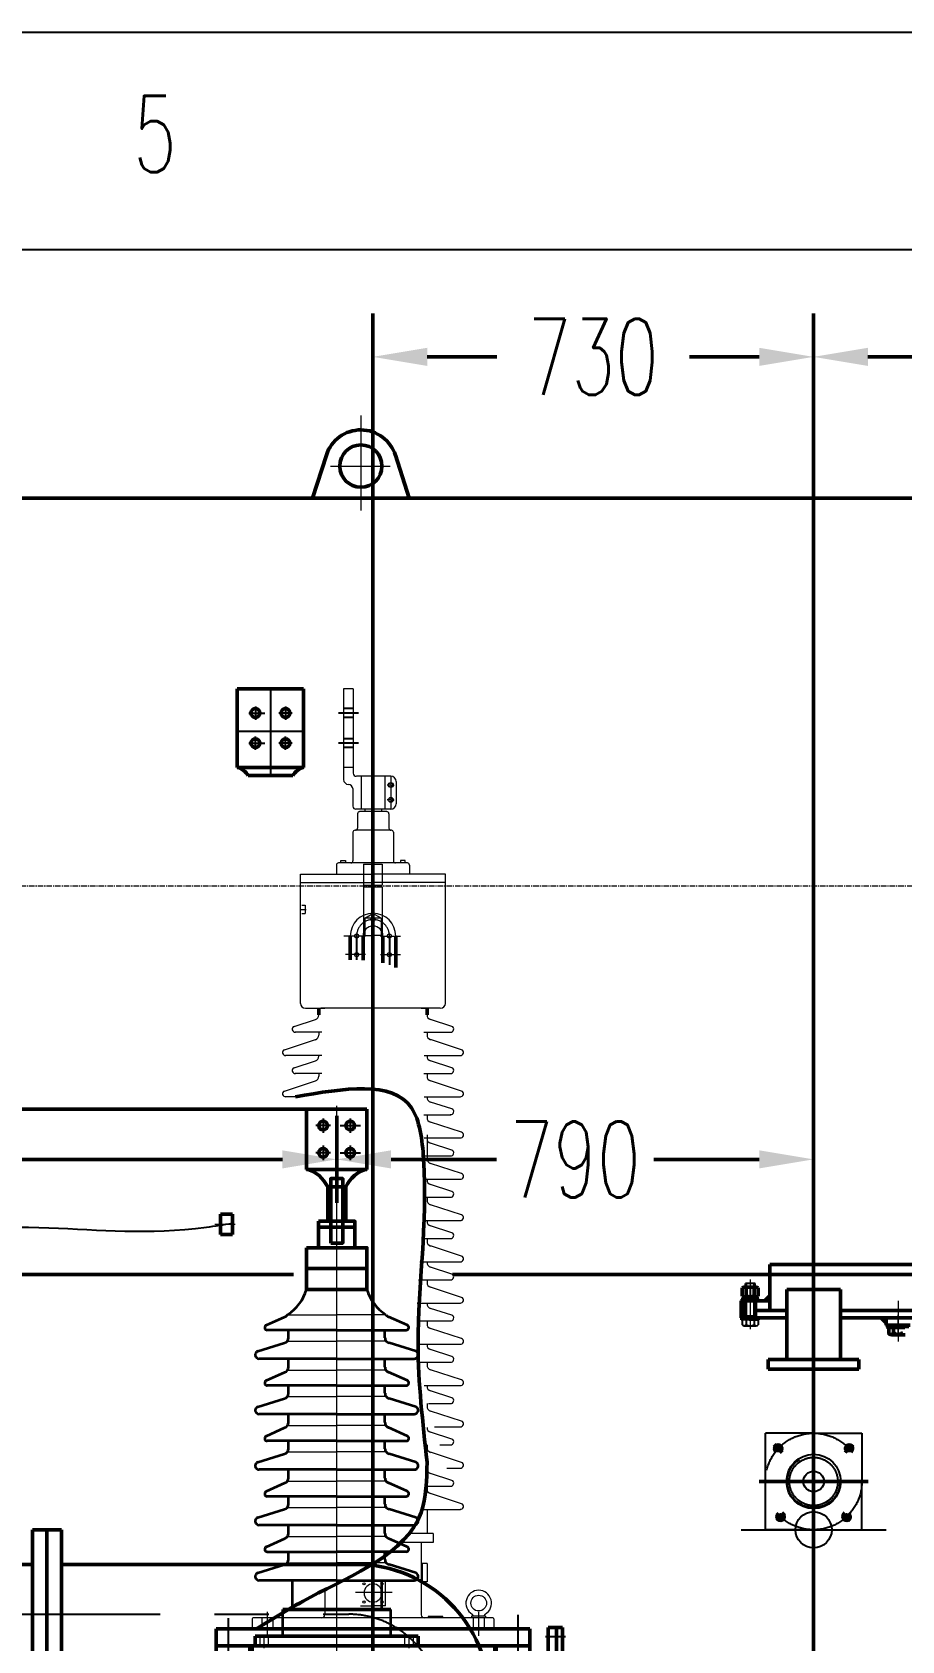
# Model space of a CAD drawing. Header units: millimetres. Extents: x 71406 to 93150, y 2492 to 17792.
# Drawn here: x 83597 to 85038, y 15038 to 17702 of the extents above; entities that cross this region are included whole.
import ezdxf
from ezdxf.lldxf.tags import DXFTag

# ---------------------------------------------------------------- set-up
doc = ezdxf.new("R2010")
doc.units = ezdxf.units.MM
doc.header["$LTSCALE"] = 360
for name, pattern in [('ACAD_ISO04W100', [30, 24, -3, 0, -3]), ('CENTER', [2, 1.25, -0.25, 0.25, -0.25]), ('DASHED', [0.75, 0.5, -0.25]), ('虚线', [2, 1, -1])]:
    doc.linetypes.add(name, pattern=pattern)
for name, color, linetype, lineweight in [('0粗实线层', 7, 'Continuous', 50), ('1.粗实线', 1, 'Continuous', 50), ('1虚线层', 5, 'DASHED', 25), ('2.点划线', 2, 'CENTER', 18), ('2中心线层', 1, 'CENTER', 25), ('6标注层', 3, 'Continuous', 25), ('粗实线层', 7, 'Continuous', 35), ('细实线层', 7, 'Continuous', 18)]:
    doc.layers.add(name, color=color, linetype=linetype, lineweight=lineweight)
for name, color, linetype in [('1', 7, 'Continuous'), ('1轮廓实线层', 7, 'Continuous'), ('2', 2, 'CENTER'), ('2细线层', 4, 'Continuous'), ('3中心线层', 1, 'ACAD_ISO04W100'), ('4虚线层', 6, 'DASHED'), ('5剖面线层', 2, 'Continuous')]:
    doc.layers.add(name, color=color, linetype=linetype)
doc.layers.add('中心线层', color=1, linetype='点画线', lineweight=18, true_color=0xff0000)
doc.layers.add('虚线层', color=6, linetype='虚线', lineweight=18, true_color=0xff00ff)
doc.styles.add('ROMANS', font='romans.shx', dxfattribs={"width": 0.67, "bigfont": 'bigfont.shx'})
doc.styles.add('TH_GBDIM', font='txt.shx', dxfattribs={"width": 0.67, "bigfont": 'hztxt.shx'})
tags = doc.linetypes.add('点画线', pattern=[18, 12, -2, 2, -2]).pattern_tags.tags
tags[10:11] = [DXFTag(74, 4), DXFTag(75, 0), DXFTag(340, '0'), DXFTag(46, 1.0), DXFTag(50, 0.0), DXFTag(44, 0.0), DXFTag(45, 0.0)]
tags[8:9] = [DXFTag(74, 4), DXFTag(75, 0), DXFTag(340, '0'), DXFTag(46, 1.0), DXFTag(50, 0.0), DXFTag(44, 0.0), DXFTag(45, 0.0)]
tags[6:7] = [DXFTag(74, 4), DXFTag(75, 0), DXFTag(340, '0'), DXFTag(46, 1.0), DXFTag(50, 0.0), DXFTag(44, 0.0), DXFTag(45, 0.0)]
tags[4:5] = [DXFTag(74, 4), DXFTag(75, 0), DXFTag(340, '0'), DXFTag(46, 1.0), DXFTag(50, 0.0), DXFTag(44, 0.0), DXFTag(45, 0.0)]
doc.dimstyles.new('TH_GBDIM', dxfattribs={"dimscale": 36, "dimtxt": 3.5, "dimasz": 2.5, "dimexe": 2, "dimexo": 0, "dimgap": 1.5, "dimtad": 0, "dimtoh": 1, "dimdec": 1, "dimdsep": 46, "dimtxsty": 'TH_GBDIM', "dimcen": 2.5, "dimclrd": 3, "dimclre": 3, "dimclrt": 6, "dimadec": 0, "dimazin": 2, "dimtfac": 0.714286, "dimtdec": 1, "dimtmove": 0, "dimatfit": 3, "dimfxl": 2, "dimtzin": 0, "dimlwd": -1, "dimlwe": -1, "dimarcsym": 0})

# ---------------------------------------------------------------- blocks, each defined once
blk = doc.blocks.new('*D831')
at = {"layer": '0粗实线层', "color": 3, "transparency": 16777216}
for p, q in [((84161.3, 14536.6), (84161.3, 17236.6)), ((84891.3, 14536.6), (84891.3, 17236.6)), ((84251.3, 17164.6), (84366.8, 17164.6)), ((84801.3, 17164.6), (84685.9, 17164.6))]:
    blk.add_line(p, q, dxfattribs=at)
for points in [[(84251.3, 17179.6), (84251.3, 17149.6), (84161.3, 17164.6)], [(84801.3, 17179.6), (84801.3, 17149.6), (84891.3, 17164.6)]]:
    blk.add_solid(points, dxfattribs=at)
at = {"layer": 'Defpoints', "color": 0, "transparency": 16777216}
for p in [(84161.3, 17164.6), (84161.3, 14536.6), (84891.3, 14536.6)]:
    blk.add_point(p, dxfattribs=at)
at = {"layer": '0粗实线层', "color": 6, "transparency": 16777216, "insert": (84526.3, 17164.6), "char_height": 126, "attachment_point": 5, "style": 'TH_GBDIM'}
blk.add_mtext('730', dxfattribs=at)
blk = doc.blocks.new('BRDLW-126-630-3')
for p, q in [((-260, 406), (260, 406)), ((-260, 378), (-260, 406)), ((260, 378), (260, 406)), ((290, 408), (304, 408)), ((290, 408), (290, 303)), ((304, 408), (304, 303)), ((314, 408), (304, 408)), ((314, 408), (314, 303)), ((-260, 356), (-260, 378)), ((-204, 378), (-260, 378)), ((-260, 378), (0, 378)), ((-204, 378), (-204, 0)), ((-200, 378), (-200, 0)), ((0, 378), (260, 378)), ((204, 378), (204, 0)), ((260, 378), (260, 356)), ((-204, 356), (-260, 356)), ((260, 356), (-260, 356)), ((290, 348), (200, 348)), ((290, 363), (260, 363)), ((290, 303), (304, 303)), ((314, 303), (304, 303)), ((-260, -50), (-260, 0)), ((-260, 0), (-200, 0)), ((-260, 0), (260, 0)), ((260, 0), (260, -50)), ((260, -22), (-260, -22)), ((260, -22), (-260, -22)), ((-195, -50), (-195, -22)), ((195, -50), (195, -22))]:
    blk.add_line(p, q)
at = {"ltscale": 10}
blk.add_line((-260, -50), (260, -50), dxfattribs=at)
at = {"layer": '1'}
blk.add_line((200, 378), (200, 0), dxfattribs=at)
at = {"layer": '2'}
for p, q in [((286, 393), (319, 393)), ((286, 318), (320.6, 318))]:
    blk.add_line(p, q, dxfattribs=at)
at = {"layer": '2中心线层'}
for p, q in [((240, 429.1), (240, 352.5)), ((-240, 423.3), (-240, 340)), ((-240, -57.3), (-240, 22.7)), ((240, -61.9), (240, 9.1))]:
    blk.add_line(p, q, dxfattribs=at)
at = {"layer": '3中心线层'}
blk.add_line((0, 547.6), (0, -19.5), dxfattribs=at)
blk = doc.blocks.new('A$C1E1F52BC')
for p, q in [((-5, 2307.2), (-5, 2177.2)), ((105, 2307.2), (-5, 2307.2)), ((105, 2177.2), (105, 2307.2)), ((-5, 2177.2), (105, 2177.2)), ((13, 2163.5), (87, 2163.5)), ((182.3, 1897.8), (182.3, 1858.1)), ((203.4, 1897.8), (203.4, 1857.7)), ((236.4, 1897.8), (236.4, 1853.2)), ((257.5, 1897.8), (257.5, 1845.6))]:
    blk.add_line(p, q)
at = {"lineweight": 0}
for p, q in [((187.2, 2307.2), (171.2, 2307.2)), ((171.2, 2307.2), (171.2, 2157)), ((187.2, 2307.2), (187.2, 2167.4)), ((187.2, 2177.2), (171.2, 2177.2)), ((249.3, 2162.6), (192.3, 2162.4)), ((200.4, 2162.6), (200.4, 2107.8)), ((239.2, 2162.6), (239.2, 2107.8)), ((186.7, 2140.9), (186.7, 2112.8)), ((258.2, 2153.7), (258.2, 2116.7)), ((249.1, 2107.8), (191.7, 2107.8)), ((206.3, 2107.8), (206.3, 2103.8)), ((233.7, 2107.8), (233.7, 2103.8)), ((194.2, 2100.3), (194.2, 2076.4)), ((234.6, 2103.8), (197.7, 2103.8)), ((242.8, 2103.8), (234.6, 2103.8)), ((246.2, 2100.3), (246.2, 2076.4)), ((186.7, 2069.6), (186.7, 2022.2)), ((249.5, 2073), (190.1, 2073)), ((250.3, 2073), (249.5, 2073)), ((253.7, 2069.6), (253.7, 2022.2)), ((99.8, 1786.2), (99.8, 2000.2)), ((99.8, 2000.2), (220.9, 2000.2)), ((159.3, 2015.4), (159.3, 2000.8)), ((276.9, 2018.8), (162.7, 2018.8)), ((166.6, 2022.9), (174.1, 2022.9)), ((166.6, 2018.8), (166.6, 2022.9)), ((174.1, 2022.9), (174.1, 2018.8)), ((339.8, 2000.2), (220.9, 2000.2)), ((273.1, 2022.9), (265.5, 2022.9)), ((265.5, 2022.9), (265.5, 2018.8)), ((273.1, 2018.8), (273.1, 2022.9)), ((280.3, 2015.4), (280.3, 2000.8)), ((339.8, 1786), (339.8, 2000.2)), ((99.8, 1986.7), (220.9, 1986.7)), ((339.8, 1986.7), (220.9, 1986.7)), ((102, 1948.7), (107.4, 1948.7)), ((100.6, 1941.9), (109.4, 1941.9)), ((102, 1935), (107.4, 1935)), ((89.4, 1748), (124.7, 1759.5)), ((108.7, 1778.2), (140.1, 1778.2)), ((309.4, 1778.2), (133.2, 1778.2)), ((330.9, 1778.2), (299.5, 1778.2)), ((299.5, 1778.2), (306.4, 1778.2)), ((350.3, 1748), (314.9, 1759.5)), ((135.3, 1738.6), (90.9, 1738.6)), ((130.3, 1738.6), (130.3, 1733.7)), ((130.3, 1738.6), (130.3, 1733.7)), ((304.3, 1738.6), (348.8, 1738.6)), ((309.4, 1738.6), (309.4, 1733.7)), ((309.4, 1738.6), (309.4, 1733.7)), ((73.3, 1709.4), (124.7, 1726.1)), ((366.3, 1709.4), (314.9, 1726.1)), ((135, 1700), (74.8, 1700)), ((89.4, 1679.6), (124.7, 1691.1)), ((304.7, 1700), (364.9, 1700)), ((350.3, 1679.6), (314.9, 1691.1)), ((73.3, 1641), (124.7, 1657.7)), ((135.3, 1670.2), (90.9, 1670.2)), ((130.3, 1670.2), (130.3, 1665.4)), ((130.3, 1670.2), (130.3, 1665.4)), ((304.3, 1670.2), (348.8, 1670.2)), ((309.4, 1670.2), (309.4, 1665.4)), ((309.4, 1670.2), (309.4, 1665.4)), ((366.3, 1641), (314.9, 1657.7)), ((91.4, 1631.6), (74.8, 1631.6)), ((304.7, 1631.6), (364.9, 1631.6)), ((304.3, 1601.8), (348.8, 1601.8)), ((309.4, 1601.8), (309.4, 1597)), ((309.4, 1601.8), (309.4, 1597)), ((350.3, 1611.3), (314.9, 1622.7)), ((366.3, 1572.7), (314.9, 1589.4)), ((304.7, 1563.2), (364.9, 1563.2)), ((309.4, 1568.2), (309.4, 1528.5)), ((350.3, 1542.9), (314.9, 1554.4)), ((304.3, 1533.5), (348.8, 1533.5)), ((309.4, 1533.5), (309.4, 1528.7)), ((309.4, 1533.5), (309.4, 1528.7)), ((366.3, 1504.3), (314.9, 1521)), ((304.7, 1494.9), (364.9, 1494.9)), ((350.3, 1474.5), (314.9, 1486)), ((304.3, 1465.1), (348.8, 1465.1)), ((309.4, 1465.1), (309.4, 1460.3)), ((366.3, 1435.9), (314.9, 1452.6)), ((302.4, 1426.5), (364.9, 1426.5)), ((350.3, 1406.2), (314.9, 1417.7)), ((300.3, 1396.8), (348.8, 1396.8)), ((309.4, 1396.8), (309.4, 1391.9)), ((366.3, 1367.6), (314.9, 1384.3)), ((297.2, 1358.2), (364.9, 1358.2)), ((350.3, 1337.8), (314.9, 1349.3)), ((295, 1328.4), (348.8, 1328.4)), ((309.4, 1328.4), (309.4, 1323.6)), ((366.3, 1299.2), (314.9, 1315.9)), ((293, 1289.8), (364.9, 1289.8)), ((350.3, 1269.5), (314.9, 1280.9)), ((292.7, 1260.1), (348.8, 1260.1)), ((309.4, 1260.1), (309.4, 1255.2)), ((366.3, 1230.9), (314.9, 1247.6)), ((294.5, 1221.5), (364.9, 1221.5)), ((350.3, 1201.1), (314.9, 1212.6)), ((298, 1191.7), (348.8, 1191.7)), ((309.4, 1191.7), (309.4, 1186.9)), ((366.3, 1162.5), (314.9, 1179.2)), ((304.9, 1153.1), (364.9, 1153.1)), ((309.4, 1123.3), (309.4, 1118.5)), ((311.7, 1123.3), (348.8, 1123.3)), ((350.3, 1132.8), (314.9, 1144.2)), ((366.3, 1094.1), (314.9, 1110.9)), ((350.3, 1064.4), (314.9, 1075.9)), ((321.9, 1084.7), (364.9, 1084.7)), ((309.4, 1055), (309.4, 1050.1)), ((366.3, 1025.8), (314.9, 1042.5)), ((330.5, 1055), (348.8, 1055)), ((342.2, 1016.4), (364.9, 1016.4)), ((308, 986.6), (348.8, 986.6)), ((309.4, 986.6), (309.4, 981.8)), ((350.3, 996), (314.9, 1007.5)), ((366.3, 957.4), (314.9, 974.1)), ((301.3, 948), (364.9, 948)), ((309.4, 948), (309.4, 908.2)), ((319.4, 908.2), (280.1, 908.2)), ((319.4, 908.2), (319.4, 893.2)), ((319.4, 893.2), (266.5, 893.2)), ((299.8, 893.2), (299.8, 773.2)), ((299.8, 858.2), (299.8, 828.2)), ((309.5, 858.2), (299.8, 858.2)), ((301.2, 858.2), (301.2, 828.2)), ((309.5, 858.2), (309.5, 828.2)), ((198.9, 830.6), (220, 830.6)), ((240.7, 830.6), (219.6, 830.6)), ((240.8, 788.4), (240.7, 830.6)), ((299.8, 828.2), (299.8, 828.2)), ((309.5, 828.2), (299.8, 828.2)), ((139.9, 814.6), (139.9, 773.2)), ((198.9, 788.4), (220, 788.4)), ((240.8, 788.4), (219.6, 788.4)), ((19.8, 766.6), (19.8, 751.8)), ((219.8, 768.2), (21.4, 768.2)), ((219.8, 750.2), (21.4, 750.2)), ((57.7, 768.2), (51.7, 768.2)), ((57.5, 750.2), (51.7, 750.2)), ((418.2, 768.2), (219.8, 768.2)), ((335.5, 770.4), (311.4, 770.4)), ((311.4, 770.4), (311.4, 768.2)), ((335.5, 768.2), (335.5, 770.4)), ((419.8, 766.6), (419.8, 751.8))]:
    blk.add_line(p, q, dxfattribs=at)
at = {"lineweight": 0, "ltscale": 0.3}
blk.add_line((107.4, 1948.7), (107.4, 1935), dxfattribs=at)
at = {"lineweight": 0, "ltscale": 2}
for p, q in [((383.2, 771.2), (383.2, 768.2)), ((406.4, 771.2), (383.2, 771.2)), ((406.4, 771.2), (406.4, 768.2))]:
    blk.add_line(p, q, dxfattribs=at)
for centre in [(25, 2267.2), (75, 2267.2), (25, 2217.2), (75, 2217.2)]:
    blk.add_circle(centre, 7.25)
at = {"lineweight": 0}
for centre, radius in [((249.3, 2147.9), 4.1), ((249.3, 2147.9), 3.42), ((249.3, 2123.4), 4.1), ((249.3, 2123.4), 3.42), ((219.8, 1925.1), 3.39), ((192.7, 1897.8), 3.34), ((247, 1897.8), 3.34), ((192.7, 1867), 3.34), ((247, 1867), 3.34), ((204.9, 824.6), 1.81), ((234.7, 824.6), 1.81), ((395, 792.7), 13), ((204.9, 794.5), 1.81), ((234.7, 794.5), 1.81)]:
    blk.add_circle(centre, radius, dxfattribs=at)
for centre, start, end in [((-13.7, 2147.2), 31.3383, 73.4939), ((113.7, 2147.2), 106.5061, 148.6617)]:
    blk.add_arc(centre, 31.3, start, end)
for centre, radius, start, end in [((192.2, 2167.4), 5, 180, 270.1871), ((249.3, 2153.7), 8.89, 0, 90), ((179.2, 2157), 8.04, 180, 270), ((191.7, 2112.8), 5, 180, 270), ((249.3, 2116.7), 8.89, 270, 0), ((197.7, 2100.3), 3.42, 90, 180), ((242.8, 2100.3), 3.42, 0, 90), ((190.1, 2069.6), 3.42, 90, 180), ((190.8, 2076.4), 3.42, 270, 0), ((249.6, 2076.4), 3.42, 180.0298, 267.8032), ((250.3, 2069.6), 3.42, 0, 90), ((162.7, 2015.4), 3.42, 90, 180), ((183.3, 2022.2), 3.42, 270, 0), ((257.2, 2022.2), 3.42, 180, 270), ((276.9, 2015.4), 3.42, 0, 90), ((219.9, 1897.8), 37.6, 0, 180), ((219.9, 1897.8), 16.5, 0, 180), ((107.9, 1786.2), 8.04, 180, 270), ((331.8, 1786.2), 8.04, 270, 0), ((122.2, 1767.1), 8.04, 288, 0), ((317.4, 1767.1), 8.04, 180, 252), ((90.9, 1743.4), 4.83, 108, 280), ((122.2, 1733.7), 8.04, 288, 0), ((317.4, 1733.7), 8.04, 180, 252), ((348.8, 1743.4), 4.83, 260, 72), ((74.8, 1704.8), 4.83, 108, 280), ((364.9, 1704.8), 4.83, 260, 72), ((90.9, 1675), 4.83, 108, 280), ((122.2, 1698.7), 8.04, 288, 0), ((317.4, 1698.7), 8.04, 180, 252), ((348.8, 1675), 4.83, 260, 72), ((122.2, 1665.4), 8.04, 288, 0), ((317.4, 1665.4), 8.04, 180, 252), ((74.8, 1636.4), 4.83, 108, 280), ((317.4, 1630.4), 8.04, 180, 252), ((364.9, 1636.4), 4.83, 260, 72), ((348.8, 1606.7), 4.83, 260, 72), ((317.4, 1597), 8.04, 180, 252), ((364.9, 1568.1), 4.83, 260, 72), ((317.4, 1562), 8.04, 180, 252), ((317.4, 1528.7), 8.04, 180, 252), ((348.8, 1538.3), 4.83, 260, 72), ((317.4, 1493.7), 8.04, 180, 252), ((364.9, 1499.7), 4.83, 260, 72), ((348.8, 1470), 4.83, 260, 72), ((317.4, 1460.3), 8.04, 180, 252), ((317.4, 1425.3), 8.04, 180, 252), ((364.9, 1431.3), 4.83, 260, 72), ((317.4, 1391.9), 8.04, 180, 252), ((348.8, 1401.6), 4.83, 260, 72), ((364.9, 1363), 4.83, 260, 72), ((317.4, 1357), 8.04, 180, 252), ((348.8, 1333.2), 4.83, 260, 72), ((317.4, 1323.6), 8.04, 180, 252), ((317.4, 1288.6), 8.04, 180, 252), ((364.9, 1294.6), 4.83, 260, 72), ((317.4, 1255.2), 8.04, 180, 252), ((348.8, 1264.9), 4.83, 260, 72), ((364.9, 1226.3), 4.83, 260, 72), ((317.4, 1220.2), 8.04, 180, 252), ((348.8, 1196.5), 4.83, 260, 72), ((317.4, 1186.9), 8.04, 180, 252), ((317.4, 1151.9), 8.04, 180, 252), ((364.9, 1157.9), 4.83, 260, 72), ((348.8, 1128.2), 4.83, 260, 72), ((317.4, 1118.5), 8.04, 180, 252), ((364.9, 1089.6), 4.83, 260, 72), ((317.4, 1083.5), 8.04, 180, 252), ((317.4, 1050.1), 8.04, 180, 252), ((348.8, 1059.8), 4.83, 260, 72), ((317.4, 1015.2), 8.04, 180, 252), ((364.9, 1021.2), 4.83, 260, 72), ((348.8, 991.4), 4.83, 260, 72), ((317.4, 981.8), 8.04, 180, 252), ((364.9, 952.8), 4.83, 260, 72), ((220.1, 809.5), 15.1, 90.2421, 269.6798), ((219.6, 809.5), 15.1, 270.3202, 89.7579), ((395, 792.7), 21.2, 300.7645, 239.2355), ((134.9, 773.2), 5, 270, 0), ((304.8, 773.2), 5, 180, 270), ((382.3, 771.5), 3.56, 0, 59.2355), ((407.6, 771.5), 3.56, 120.7645, 180), ((21.4, 766.6), 1.61, 90, 180), ((21.4, 751.8), 1.61, 180, 270), ((418.2, 766.6), 1.61, 0, 90)]:
    blk.add_arc(centre, radius, start, end, dxfattribs=at)
at = {"lineweight": 0, "ltscale": 2}
blk.add_arc((178.7, 2140.9), 8.04, 0, 90, dxfattribs=at)
at = {"layer": '0粗实线层'}
for p, q in [((130.3, 1767.1), (130.3, 1778.2)), ((309.4, 1767.1), (309.4, 1778.2))]:
    blk.add_line(p, q, dxfattribs=at)
for points in [[(91.4, 1631.6), (283.5, 1613.3), (303.6, 1528.7), (294.5, 1221.5), (309.5, 1026.1)], [(309.5, 1026.1), (299.5, 942.7), (116.3, 802.4), (26.8, 750.2)]]:
    blk.add_spline(points, degree=3, dxfattribs=at)
at = {"layer": '1虚线层', "ltscale": 3}
for p, q in [((187.2, 2274.4), (171.2, 2274.4)), ((187.2, 2259.9), (171.2, 2259.9)), ((187.2, 2224.4), (171.2, 2224.4)), ((187.2, 2209.9), (171.2, 2209.9))]:
    blk.add_line(p, q, dxfattribs=at)
at = {"layer": '1虚线层', "lineweight": 0, "ltscale": 3}
for p, q in [((204.3, 2016.7), (204.3, 1981.8)), ((204.3, 2016.7), (235.3, 2016.7)), ((235.3, 2016.7), (235.3, 1981.8)), ((204.3, 1981.8), (235.3, 1981.8)), ((204.3, 1979.4), (204.3, 1898.4)), ((204.3, 1979.4), (235.3, 1979.4)), ((206, 1981.8), (206, 1979.4)), ((233.6, 1981.8), (233.6, 1979.4)), ((235.3, 1979.4), (235.3, 1898.4)), ((206.3, 1927.2), (219.8, 1935)), ((233.3, 1927.2), (206.3, 1927.2)), ((206.3, 1927.2), (206.3, 1898.4)), ((233.3, 1927.2), (219.8, 1935)), ((233.3, 1927.2), (233.3, 1898.4)), ((204.3, 1898.4), (219.8, 1898.4)), ((235.3, 1898.4), (219.8, 1898.4))]:
    blk.add_line(p, q, dxfattribs=at)
at = {"layer": '2中心线层'}
for p, q in [((50, 2307.2), (50, 2163.5)), ((13.9, 2267.2), (40.9, 2267.2)), ((25, 2277.9), (25, 2255.9)), ((86.1, 2267.2), (64.1, 2267.2)), ((75, 2277.9), (75, 2255.9)), ((-5, 2237.2), (105, 2237.2)), ((13.9, 2217.2), (40.9, 2217.2)), ((25, 2206.4), (25, 2228.5)), ((86.1, 2217.2), (64.1, 2217.2)), ((75, 2206.4), (75, 2228.5))]:
    blk.add_line(p, q, dxfattribs=at)
at = {"layer": '2中心线层', "ltscale": 3}
for p, q in [((195.8, 2267.2), (162.7, 2267.2)), ((195.8, 2217.2), (162.7, 2217.2)), ((192.7, 1897.8), (192.7, 1858.1)), ((247.1, 1897.8), (247.1, 1850))]:
    blk.add_line(p, q, dxfattribs=at)
at = {"layer": '2中心线层', "lineweight": 0, "ltscale": 3}
for p, q in [((219.8, 2272.7), (219.8, 1856.2)), ((249.3, 2162.6), (249.3, 2107.8)), ((249.3, 2147.9), (243.1, 2147.9)), ((249.3, 2147.9), (254.8, 2147.9)), ((249.3, 2123.4), (243.3, 2123.4)), ((249.3, 2123.4), (255.2, 2123.4)), ((207.3, 1897.8), (171.8, 1897.8)), ((232.3, 1897.8), (265.6, 1897.8)), ((207.3, 1867), (174.1, 1867)), ((232.3, 1867), (265.6, 1867)), ((219.8, 857.6), (219.8, 750.2)), ((251.7, 810.2), (190.7, 810.2)), ((44.8, 778.5), (44.8, 738.3)), ((394.8, 778.5), (394.8, 738.3)), ((35.8, 768.2), (35.8, 750.2)), ((53.8, 768.2), (53.8, 750.2)), ((385.8, 768.2), (385.8, 750.2)), ((403.8, 768.2), (403.8, 750.2))]:
    blk.add_line(p, q, dxfattribs=at)
blk.add_arc((219.9, 1897.8), 27.2, 0, 180, dxfattribs=at)
blk = doc.blocks.new('srqlg-c')
at = {"layer": '0粗实线层', "color": 0}
blk.add_line((156845.1, -197362.6), (156845.1, -197642.6), dxfattribs=at)
at = {"layer": '0粗实线层'}
for p, q in [((156845.1, -197362.6), (156893.1, -197362.6)), ((156869.1, -197362.6), (156869.1, -197642.6)), ((156893.1, -197362.6), (156893.1, -197642.6)), ((156814.9, -197420.1), (156845.1, -197420.1)), ((156893.1, -197420.1), (157381.6, -197420.1))]:
    blk.add_line(p, q, dxfattribs=at)
blk.add_arc((157381.6, -197640.1), 220, 0, 90, dxfattribs=at)
at = {"layer": '2中心线层'}
blk.add_line((155166.7, -197502.6), (157369.1, -197502.6), dxfattribs=at)
blk.add_arc((157369.1, -197652.7), 150.1, 0.011, 89.9735, dxfattribs=at)
blk = doc.blocks.new('*U77')
at = {"layer": '1轮廓实线层'}
for p, q in [((-15, 3), (-15, 0)), ((0, 3), (-15, 3)), ((-15, 0), (0, 0)), ((0, 3), (15, 3)), ((15, 0), (0, 0)), ((15, 3), (15, 0))]:
    blk.add_line(p, q, dxfattribs=at)
at = {"layer": '3中心线层'}
blk.add_line((0, 5.1), (0, -1.8), dxfattribs=at)
at = {"layer": '4虚线层'}
for p, q in [((-8.8, 3), (-8.8, 0)), ((8.8, 3), (8.8, 0))]:
    blk.add_line(p, q, dxfattribs=at)
blk = doc.blocks.new('*U79')
for p, q in [((-13.1, 1.2), (-13.1, 14.7)), ((-9.8, 15.9), (9.8, 15.9)), ((9.8, 0), (-9.8, 0)), ((-6.5, 14.7), (-6.5, 1.2)), ((6.5, 14.7), (6.5, 1.2)), ((13.1, 14.7), (13.1, 1.2))]:
    blk.add_line(p, q)
for centre, radius, start, end in [((-9.8, 10.8), 5.08, 49.9424, 130.0576), ((-9.8, 5.1), 5.08, 229.9424, 310.0576), ((0, -2.6), 18.5, 69.3402, 110.6598), ((0, 18.5), 18.5, 249.3402, 290.6598), ((9.8, 10.8), 5.08, 49.9424, 130.0576), ((9.8, 5.1), 5.08, 229.9424, 310.0576)]:
    blk.add_arc(centre, radius, start, end)
at = {"layer": '3中心线层'}
blk.add_line((0, 15.9), (0, 0), dxfattribs=at)
blk = doc.blocks.new('*U78')
at = {"layer": '1轮廓实线层'}
for p, q in [((0, 4.1), (-12.4, 4.1)), ((-12.4, 4.1), (-12.4, 0)), ((-12.4, 0), (0, 0)), ((0, 0), (-2.4, 4.1)), ((0, 4.1), (12.4, 4.1)), ((0, 4.1), (2.4, 0)), ((12.4, 0), (0, 0)), ((12.4, 4.1), (12.4, 0))]:
    blk.add_line(p, q, dxfattribs=at)
at = {"layer": '3中心线层'}
blk.add_line((0, 6.2), (0, -2.1), dxfattribs=at)
blk = doc.blocks.new('*U76')
at = {"layer": '1轮廓实线层'}
for p, q in [((-8, 0), (-8, 60)), ((8, 60), (-8, 60)), ((8, 0), (8, 60)), ((13.4, 0), (-13.4, 0)), ((-13.4, 0), (-13.4, -8.5)), ((8, 6), (-8, 6)), ((-6.7, 0), (-6.7, -8.5)), ((6.7, 0), (6.7, -8.5)), ((13.4, 0), (13.4, -8.5)), ((-10, -10), (0, -10)), ((0, -10), (10, -10))]:
    blk.add_line(p, q, dxfattribs=at)
for centre, radius, start, end in [((-10, -5.5), 4.48, 221.6782, 318.3218), ((0, 5.7), 15.7, 244.7157, 295.2843), ((10, -5.5), 4.48, 221.6782, 318.3218)]:
    blk.add_arc(centre, radius, start, end, dxfattribs=at)
at = {"layer": '2细线层'}
for p, q in [((-6.4, 6), (-6.4, 60)), ((6.4, 6), (6.4, 60))]:
    blk.add_line(p, q, dxfattribs=at)
blk = doc.blocks.new('A$C6CFB66F3')
at = {"layer": '5剖面线层'}
for points in [[(1857.1, 537.9), (1849.2, 537.9), (1857.1, 546.3)], [(2049.6, 501.9), (2041.7, 509.9), (2049.6, 509.9)]]:
    blk.add_hatch(color=256, dxfattribs=at).paths.add_polyline_path(points)
at = {"layer": '1.粗实线'}
for p, q in [((1099.6, 1867.9), (1122.5, 1939.2)), ((1259.6, 1867.9), (1236.8, 1939.2)), ((3679.6, 1867.9), (179.6, 1867.9)), ((1099.6, 1867.9), (1259.6, 1867.9)), ((967, 681.6), (947, 681.6)), ((947, 681.6), (947, 648.1)), ((967, 648.1), (967, 681.6)), ((947, 648.1), (967, 648.1)), ((1857.1, 598.3), (2122.1, 598.3)), ((1857.1, 521.9), (1857.1, 598.3)), ((1067.9, 581.9), (179.6, 581.9)), ((1929.6, 581.9), (1331.4, 581.9)), ((2554.6, 581.9), (1929.6, 581.9)), ((1809.6, 537.9), (1857.1, 537.9)), ((1809.6, 521.9), (1809.6, 537.9)), ((1815.6, 509.9), (1815.6, 537.9)), ((1833.6, 509.9), (1833.6, 537.9)), ((1848.7, 537.9), (1857.1, 546.3)), ((1885.1, 440.9), (1885.1, 556.9)), ((1974.1, 556.9), (1885.1, 556.9)), ((1974.1, 440.9), (1974.1, 556.9)), ((1809.6, 521.9), (1816.6, 521.9)), ((1809.6, 509.9), (1809.6, 521.9)), ((1816.6, 521.9), (1809.6, 521.9)), ((1885.1, 509.9), (1809.6, 509.9)), ((1885.1, 521.9), (1832.6, 521.9)), ((1832.6, 521.9), (1885.1, 521.9)), ((1989.6, 521.9), (1974.1, 521.9)), ((1974.1, 521.9), (2146.6, 521.9)), ((2069.6, 509.9), (1974.1, 509.9)), ((2049.6, 501.9), (2041.7, 509.9)), ((2049.6, 509.9), (2049.6, 497.9)), ((2169.6, 509.9), (2069.6, 509.9)), ((2049.6, 497.9), (2069.6, 497.9)), ((2069.6, 497.9), (2089.6, 497.9)), ((1854.6, 424.9), (1854.6, 440.9)), ((1854.6, 440.9), (1929.6, 440.9)), ((1929.6, 440.9), (2004.6, 440.9)), ((2004.6, 440.9), (2004.6, 424.9)), ((1929.6, 424.9), (1854.6, 424.9)), ((2004.6, 424.9), (1929.6, 424.9))]:
    blk.add_line(p, q, dxfattribs=at)
at = {"layer": '1.粗实线', "color": 7}
for p, q in [((2051.6, 497.9), (2058.6, 497.9)), ((2051.6, 495.4), (2051.6, 497.9)), ((2058.6, 495.4), (2051.6, 495.4)), ((2053.1, 493.9), (2051.6, 495.4)), ((2058.6, 493.9), (2053.1, 493.9)), ((2054, 493.9), (2054, 485.7)), ((2058.6, 495.4), (2069.6, 495.4)), ((2058.6, 493.9), (2069.6, 493.9)), ((2059.1, 481.9), (2069.6, 481.9)), ((2061.8, 493.9), (2061.8, 485.7)), ((2087.6, 495.4), (2069.6, 495.4)), ((2080.6, 493.9), (2069.6, 493.9)), ((2081.4, 481.9), (2069.6, 481.9))]:
    blk.add_line(p, q, dxfattribs=at)
at = {"layer": '1.粗实线'}
blk.add_circle((1179.6, 1920.9), 35, dxfattribs=at)
blk.add_arc((1179.6, 1920.9), 60, 17.2411, 162.2318, dxfattribs=at)
at = {"layer": '1.粗实线', "color": 7}
blk.add_arc((2057.9, 485.8), 3.9, 178.9227, 358.2957, dxfattribs=at)
blk.add_spline([(2077.4, 485.7), (2069.6, 481.9), (2061.8, 485.7)], degree=3, dxfattribs=at)
at = {"layer": '2.点划线'}
for p, q in [((1179.6, 2004.5), (1179.6, 1847.1)), ((1129.4, 1920.9), (1228.3, 1920.9)), ((937.5, 664.9), (971.1, 664.9)), ((1824.6, 573.7), (1824.6, 491.1)), ((2069.6, 538.2), (2069.6, 471))]:
    blk.add_line(p, q, dxfattribs=at)
at = {"layer": '2.点划线', "ltscale": 0.03}
blk.add_line((1929.6, 1951.4), (1929.6, 398.9), dxfattribs=at)
at = {"layer": '2.点划线', "ltscale": 0.02}
blk.add_line((4080.6, 1224.9), (93.6, 1224.9), dxfattribs=at)
at = {"layer": '2.点划线', "color": 7}
blk.add_line((2069.6, 480.7), (2069.6, 514.7), dxfattribs=at)
at = {"layer": '2细线层'}
blk.add_open_spline([(140.4, 1114.5), (139.4, 1047), (137.4, 914.5), (147.8, 779.5), (132.4, 653.2), (275.9, 663.5), (427.1, 657.8), (667.9, 665.4), (837, 645.8), (952.5, 664.5), (967, 666.7)], degree=3, knots=[0, 0, 0, 0, 200.492057, 393.183609, 427.948759, 545.158541, 682.754063, 953.174356, 1214.406243, 1252.108006, 1252.108006, 1252.108006, 1252.108006], dxfattribs=at)
at = {"layer": '1.粗实线'}
for name, p in [('*U76', (1824.6, 506.9)), ('*U79', (1824.6, 544.9)), ('*U77', (1824.6, 537.8)), ('*U78', (1824.6, 540.8))]:
    blk.add_blockref(name, p, dxfattribs=at)
at = {"layer": '1.粗实线', "xscale": -1, "rotation": 180}
blk.add_blockref('*U77', (1824.6, 509.9), dxfattribs=at)
blk = doc.blocks.new('A$C732830A4')
for p, q in [((88.1, 232.9), (10.3, 232.9)), ((10.3, 73), (10.3, 232.9)), ((88.1, 232.9), (170.2, 232.9)), ((170.2, 232.9), (170.2, 153.7)), ((170.2, 73), (170.2, 153.7)), ((91.4, 73), (10.3, 73)), ((91.4, 73), (170.2, 73))]:
    blk.add_line(p, q)
for centre, radius in [((31.6, 207.5), 4.97), ((90.2, 153), 45), ((148.8, 207.5), 4.97), ((90.2, 153), 17), ((35.5, 94.5), 4.97), ((90.2, 73), 30), ((144.8, 94.5), 4.97)]:
    blk.add_circle(centre, radius)
at = {"layer": '0粗实线层', "color": 1}
for p, q in [((90.2, 39.3), (90.2, 266.7)), ((90.2, 233.5), (90.2, 78.7)), ((180.4, 153), (0, 153)), ((11.9, 153), (166, 153))]:
    blk.add_line(p, q, dxfattribs=at)
at = {"layer": '0粗实线层'}
for p, q in [((38.2, 201), (25.1, 214)), ((142.3, 201), (155.3, 214)), ((42.1, 101.1), (29.1, 88.1)), ((138.3, 101.1), (151.3, 88.1))]:
    blk.add_line(p, q, dxfattribs=at)
for centre, start, end in [((31.6, 207.5), 306.113, 241.0728), ((148.8, 207.5), 298.9272, 233.887), ((35.5, 94.5), 118.9272, 53.887), ((144.8, 94.5), 126.113, 61.0728)]:
    blk.add_arc(centre, 6, start, end, dxfattribs=at)
at = {"layer": '1虚线层'}
for radius in [80, 43.5]:
    blk.add_circle((90.2, 153), radius, dxfattribs=at)
at = {"layer": '2中心线层'}
for p, q in [((90.2, 239.1), (90.2, 73.1)), ((90.2, 173), (90.2, -67)), ((7.2, 153), (173.2, 153)), ((90.2, 106), (90.2, 40)), ((90.2, 106), (90.2, 40)), ((-29.8, 73), (210.2, 73))]:
    blk.add_line(p, q, dxfattribs=at)
at = {"layer": '2中心线层', "color": 1}
blk.add_line((90.2, 236.5), (90.2, 72.5), dxfattribs=at)
at = {"layer": '2中心线层'}
blk.add_circle((90.2, 153), 40, dxfattribs=at)
blk = doc.blocks.new('*D890')
at = {"layer": '0粗实线层', "color": 3, "transparency": 16777216}
for p, q in [((84891.3, 16096.9), (84891.3, 17236.6)), ((85621.3, 16754.4), (85621.3, 17236.6)), ((84981.3, 17164.6), (85126.3, 17164.6)), ((85531.3, 17164.6), (85386.4, 17164.6))]:
    blk.add_line(p, q, dxfattribs=at)
for points in [[(84981.3, 17179.6), (84981.3, 17149.6), (84891.3, 17164.6)], [(85531.3, 17179.6), (85531.3, 17149.6), (85621.3, 17164.6)]]:
    blk.add_solid(points, dxfattribs=at)
at = {"layer": 'Defpoints', "color": 0, "transparency": 16777216}
for p in [(85621.3, 17164.6), (85621.3, 16754.4), (84891.3, 16096.9)]:
    blk.add_point(p, dxfattribs=at)
at = {"layer": '0粗实线层', "color": 6, "transparency": 16777216, "insert": (85256.3, 17164.6), "char_height": 126, "attachment_point": 5, "style": 'TH_GBDIM'}
blk.add_mtext('730', dxfattribs=at)
blk = doc.blocks.new('BFW-40.5-3150(6SP.280.124.15)')
for p, q in [((3467.6, 8833.6), (3378.1, 8833.6)), ((3467.6, 8833.6), (3557.1, 8833.6)), ((3467.6, 8789.6), (3332.6, 8789.6)), ((3332.6, 8773.6), (3332.6, 8789.6)), ((3467.6, 8773.6), (3332.6, 8773.6)), ((3467.6, 8789.6), (3602.6, 8789.6)), ((3467.6, 8773.6), (3602.6, 8773.6)), ((3602.6, 8773.6), (3602.6, 8789.6))]:
    blk.add_line(p, q)
at = {"layer": '0粗实线层'}
for p, q in [((3467.6, 9662.6), (3417.6, 9662.6)), ((3417.6, 9662.6), (3417.6, 9562.6)), ((3467.6, 9662.6), (3517.6, 9662.6)), ((3517.6, 9662.6), (3517.6, 9562.6)), ((3417.6, 9562.6), (3467.6, 9562.6)), ((3517.6, 9562.6), (3467.6, 9562.6)), ((3417.6, 9398.2), (3517.6, 9398.2))]:
    blk.add_line(p, q, dxfattribs=at)
for points in [[(3457.6, 9440.6), (3477.6, 9440.6), (3477.6, 9547.4), (3457.6, 9547.4)], [(3452.6, 9476.8), (3482.6, 9476.8), (3482.6, 9533.6), (3452.6, 9533.6)], [(3437.6, 9476.8), (3497.6, 9476.8), (3497.6, 9466.8), (3437.6, 9466.8)], [(3437.6, 9466.8), (3497.6, 9466.8), (3497.6, 9432.8), (3437.6, 9432.8)], [(3417.6, 9432.8), (3517.6, 9432.8), (3517.6, 9363.6), (3417.6, 9363.6)]]:
    blk.add_lwpolyline(points, close=True, dxfattribs=at)
for centre in [(3445, 9635.1), (3490, 9635.1), (3445, 9590.1), (3490, 9590.1)]:
    blk.add_circle(centre, 7.25, dxfattribs=at)
for centre, start, end in [((3401.4, 9509.2), 25.4328, 73.37), ((3533.9, 9509.2), 106.63, 154.5672)]:
    blk.add_arc(centre, 56.7, start, end, dxfattribs=at)
at = {"layer": '2中心线层'}
for p, q in [((3445.1, 9647), (3445.1, 9623.1)), ((3490.1, 9647), (3490.1, 9623.1)), ((3457.1, 9635.1), (3433.2, 9635.1)), ((3473.1, 9635.1), (3507, 9635.1)), ((3445.1, 9602), (3445.1, 9578.1)), ((3490.1, 9602), (3490.1, 9578.1)), ((3457.1, 9590.1), (3433.2, 9590.1)), ((3473.1, 9590.1), (3507, 9590.1))]:
    blk.add_line(p, q, dxfattribs=at)
at = {"layer": '中心线层', "linetype": '点画线'}
for p, q in [((3467.6, 8345.6), (3467.6, 9667.6)), ((3467.6, 9563.2), (3467.6, 9664.1)), ((3467.6, 9563.2), (3467.6, 9664.1)), ((3387.7, 8881.6), (3387.7, 8881.6)), ((3547.5, 8881.6), (3547.5, 8881.6)), ((3347.6, 8769.2), (3347.6, 8791.1)), ((3587.6, 8769.2), (3587.6, 8791.1))]:
    blk.add_line(p, q, dxfattribs=at)
at = {"layer": '粗实线层'}
for p, q in [((3350.6, 9304.5), (3381.8, 9318.5)), ((3584.6, 9304.5), (3553.4, 9318.5)), ((3336.7, 9261.3), (3381, 9275.1)), ((3467.6, 9296.3), (3352.5, 9296.3)), ((3387.7, 9283.5), (3387.7, 9296.3)), ((3467.6, 9296.3), (3582.8, 9296.3)), ((3547.5, 9283.5), (3547.5, 9296.3)), ((3598.6, 9261.3), (3554.3, 9275.1)), ((3467.6, 9248.8), (3339.1, 9248.8)), ((3387.7, 9234.9), (3387.7, 9248.8)), ((3467.6, 9248.8), (3596.1, 9248.8)), ((3547.5, 9234.9), (3547.5, 9248.8)), ((3350.6, 9212.7), (3381.8, 9226.7)), ((3584.6, 9212.7), (3553.4, 9226.7)), ((3467.6, 9204.5), (3352.5, 9204.5)), ((3387.7, 9191.7), (3387.7, 9204.5)), ((3467.6, 9204.5), (3582.8, 9204.5)), ((3547.5, 9191.7), (3547.5, 9204.5)), ((3336.7, 9169.5), (3381, 9183.3)), ((3598.6, 9169.5), (3554.3, 9183.3)), ((3467.6, 9157), (3339.1, 9157)), ((3387.7, 9143.1), (3387.7, 9157)), ((3467.6, 9157), (3596.1, 9157)), ((3547.5, 9143.1), (3547.5, 9157)), ((3350.6, 9120.9), (3381.8, 9134.9)), ((3584.6, 9120.9), (3553.4, 9134.9)), ((3336.7, 9077.7), (3381, 9091.5)), ((3467.6, 9112.7), (3352.5, 9112.7)), ((3387.7, 9099.9), (3387.7, 9112.7)), ((3467.6, 9112.7), (3582.8, 9112.7)), ((3547.5, 9099.9), (3547.5, 9112.7)), ((3598.6, 9077.7), (3554.3, 9091.5)), ((3467.6, 9065.2), (3339.1, 9065.2)), ((3387.7, 9051.3), (3387.7, 9065.2)), ((3467.6, 9065.2), (3596.1, 9065.2)), ((3547.5, 9051.3), (3547.5, 9065.2)), ((3351.1, 9029.3), (3381.8, 9043.1)), ((3584.1, 9029.3), (3553.4, 9043.1)), ((3467.6, 9020.9), (3352.5, 9020.9)), ((3387.7, 9008.1), (3387.7, 9019.9)), ((3467.6, 9020.9), (3582.8, 9020.9)), ((3547.5, 9008.1), (3547.5, 9019.9)), ((3336.7, 8985.9), (3381, 8999.7)), ((3598.6, 8985.9), (3554.3, 8999.7)), ((3467.6, 8973.4), (3339.1, 8973.4)), ((3387.7, 8959.5), (3387.7, 8973.4)), ((3467.6, 8973.4), (3596.1, 8973.4)), ((3547.5, 8959.5), (3547.5, 8973.4)), ((3351.1, 8937.5), (3381.8, 8951.3)), ((3352.5, 8929.1), (3467.6, 8929.1)), ((3387.7, 8916.3), (3387.7, 8929.1)), ((3582.8, 8929.1), (3467.6, 8929.1)), ((3547.5, 8916.3), (3547.5, 8929.1)), ((3584.1, 8937.5), (3553.4, 8951.3)), ((3336.7, 8894.1), (3381, 8907.9)), ((3598.6, 8894.1), (3554.3, 8907.9)), ((3467.6, 8881.6), (3339.1, 8881.6)), ((3387.7, 8881.6), (3387.7, 8881.6)), ((3393.6, 8881.6), (3393.6, 8833.6)), ((3467.6, 8881.6), (3596.1, 8881.6)), ((3541.6, 8881.6), (3541.6, 8833.6)), ((3547.5, 8881.6), (3547.5, 8881.6)), ((3378.1, 8789.6), (3378.1, 8833.6)), ((3557.1, 8789.6), (3557.1, 8833.6))]:
    blk.add_line(p, q, dxfattribs=at)
for centre, radius, start, end in [((3347.5, 9384.2), 73.1, 302.3256, 343.6282), ((3587.7, 9384.2), 73.1, 196.3718, 237.6744), ((3352.5, 9300.6), 4.32, 108.6812, 270), ((3379.1, 9326.7), 8.64, 288.6812, 330.4772), ((3556.2, 9326.7), 8.64, 209.5228, 251.3188), ((3582.8, 9300.6), 4.32, 270, 71.3188), ((3379.1, 9283.5), 8.64, 282.8726, 0), ((3556.2, 9283.5), 8.64, 180, 257.1274), ((3339.1, 9255.3), 6.48, 112.0601, 270), ((3596.1, 9255.3), 6.48, 270, 67.9399), ((3379.1, 9234.9), 8.64, 288.6812, 0), ((3556.2, 9234.9), 8.64, 180, 251.3188), ((3352.5, 9208.8), 4.32, 108.6812, 270), ((3582.8, 9208.8), 4.32, 270, 71.3188), ((3339.1, 9163.5), 6.48, 112.0601, 270), ((3379.1, 9191.7), 8.64, 282.8726, 0), ((3556.2, 9191.7), 8.64, 180, 257.1274), ((3596.1, 9163.5), 6.48, 270, 67.9399), ((3379.1, 9143.1), 8.64, 288.6812, 0), ((3556.2, 9143.1), 8.64, 180, 251.3188), ((3352.5, 9117), 4.32, 108.6812, 270), ((3582.8, 9117), 4.32, 270, 71.3188), ((3379.1, 9099.9), 8.64, 282.8726, 0), ((3556.2, 9099.9), 8.64, 180, 257.1274), ((3339.1, 9071.7), 6.48, 112.0601, 270), ((3596.1, 9071.7), 6.48, 270, 67.9399), ((3379.1, 9051.3), 8.64, 288.6812, 0), ((3556.2, 9051.3), 8.64, 180, 251.3188), ((3352.5, 9025.2), 4.32, 108.6812, 270), ((3379.1, 9008.1), 8.64, 282.8726, 0), ((3556.2, 9008.1), 8.64, 180, 257.1274), ((3582.8, 9025.2), 4.32, 270, 71.3188), ((3339.1, 8979.9), 6.48, 112.0601, 270), ((3596.1, 8979.9), 6.48, 270, 67.9399), ((3379.1, 8959.5), 8.64, 288.6812, 0), ((3556.2, 8959.5), 8.64, 180, 251.3188), ((3352.5, 8933.4), 4.32, 108.6812, 270), ((3582.8, 8933.4), 4.32, 270, 71.3188), ((3379.1, 8916.3), 8.64, 282.8726, 0), ((3556.2, 8916.3), 8.64, 180, 257.1274), ((3339.1, 8888.1), 6.48, 112.0601, 270), ((3596.1, 8888.1), 6.48, 270, 67.9399)]:
    blk.add_arc(centre, radius, start, end, dxfattribs=at)
at = {"layer": '细实线层'}
for p, q in [((3386.1, 9321.7), (3467.6, 9321.7)), ((3549.2, 9321.7), (3467.6, 9321.7)), ((3385.8, 9278.1), (3467.6, 9278.1)), ((3549.4, 9278.1), (3467.6, 9278.1)), ((3386.1, 9229.9), (3467.6, 9229.9)), ((3549.2, 9229.9), (3467.6, 9229.9)), ((3385.8, 9186.3), (3467.6, 9186.3)), ((3549.4, 9186.3), (3467.6, 9186.3)), ((3386.1, 9138.1), (3467.6, 9138.1)), ((3549.2, 9138.1), (3467.6, 9138.1)), ((3385.8, 9094.5), (3467.6, 9094.5)), ((3549.4, 9094.5), (3467.6, 9094.5)), ((3386.1, 9046.3), (3467.6, 9046.3)), ((3549.2, 9046.3), (3467.6, 9046.3)), ((3385.8, 9002.7), (3467.6, 9002.7)), ((3549.4, 9002.7), (3467.6, 9002.7)), ((3386.1, 8954.5), (3467.6, 8954.5)), ((3549.2, 8954.5), (3467.6, 8954.5)), ((3385.8, 8910.9), (3467.6, 8910.9)), ((3549.4, 8910.9), (3467.6, 8910.9))]:
    blk.add_line(p, q, dxfattribs=at)
at = {"layer": '虚线层', "linetype": '点画线'}
for p, q in [((3340.6, 8773.6), (3340.6, 8789.6)), ((3354.6, 8773.6), (3354.6, 8789.6)), ((3580.6, 8773.6), (3580.6, 8789.6)), ((3594.6, 8773.6), (3594.6, 8789.6))]:
    blk.add_line(p, q, dxfattribs=at)
blk = doc.blocks.new('*D897')
at = {"layer": '0粗实线层', "color": 3, "transparency": 16777216}
for p, q in [((84101.3, 15857), (84101.3, 15763.2)), ((84891.3, 15857), (84891.3, 15763.2)), ((84191.3, 15835.2), (84366.2, 15835.2)), ((84801.3, 15835.2), (84626.5, 15835.2))]:
    blk.add_line(p, q, dxfattribs=at)
for points in [[(84191.3, 15850.2), (84191.3, 15820.2), (84101.3, 15835.2)], [(84801.3, 15850.2), (84801.3, 15820.2), (84891.3, 15835.2)]]:
    blk.add_solid(points, dxfattribs=at)
at = {"layer": 'Defpoints', "color": 0, "transparency": 16777216}
for p in [(84101.3, 15857), (84891.3, 15857), (84891.3, 15835.2)]:
    blk.add_point(p, dxfattribs=at)
at = {"layer": '0粗实线层', "color": 6, "transparency": 16777216, "insert": (84496.3, 15835.2), "char_height": 126, "attachment_point": 5, "style": 'TH_GBDIM'}
blk.add_mtext('790', dxfattribs=at)
blk = doc.blocks.new('*D898')
at = {"layer": '0粗实线层', "color": 3, "transparency": 16777216}
for p, q in [((82101.3, 15326), (82101.3, 15907.2)), ((84101.3, 15825.8), (84101.3, 15907.2)), ((82191.3, 15835.2), (82563.2, 15835.2)), ((84011.3, 15835.2), (82884.4, 15835.2))]:
    blk.add_line(p, q, dxfattribs=at)
for points in [[(82191.3, 15850.2), (82191.3, 15820.2), (82101.3, 15835.2)], [(84011.3, 15850.2), (84011.3, 15820.2), (84101.3, 15835.2)]]:
    blk.add_solid(points, dxfattribs=at)
at = {"layer": 'Defpoints', "color": 0, "transparency": 16777216}
for p in [(82101.3, 15835.2), (84101.3, 15825.8), (82101.3, 15326)]:
    blk.add_point(p, dxfattribs=at)
at = {"layer": '0粗实线层', "color": 6, "transparency": 16777216, "insert": (82723.8, 15835.2), "char_height": 126, "attachment_point": 5, "style": 'TH_GBDIM'}
blk.add_mtext('2000', dxfattribs=at)
blk = doc.blocks.new('*D899')
at = {"layer": '0粗实线层', "color": 3, "transparency": 16777216}
for p, q in [((81782, 16008.6), (81782, 16098.6)), ((84051.3, 15918.6), (81710, 15918.6)), ((81782, 15918.6), (81782, 15834.3)), ((81782, 15481.6), (81782, 15565.9)), ((82125.3, 15481.6), (81710, 15481.6)), ((81782, 15391.6), (81782, 15301.6))]:
    blk.add_line(p, q, dxfattribs=at)
for points in [[(81767, 16008.6), (81797, 16008.6), (81782, 15918.6)], [(81767, 15391.6), (81797, 15391.6), (81782, 15481.6)]]:
    blk.add_solid(points, dxfattribs=at)
at = {"layer": 'Defpoints', "color": 0, "transparency": 16777216}
for p in [(84051.3, 15918.6), (81782, 15481.6), (82125.3, 15481.6)]:
    blk.add_point(p, dxfattribs=at)
at = {"layer": '0粗实线层', "color": 6, "transparency": 16777216, "insert": (81782, 15700.1), "char_height": 126, "attachment_point": 5, "rotation": 90, "style": 'TH_GBDIM'}
blk.add_mtext('437', dxfattribs=at)

msp = doc.modelspace()

# ---------------------------------------------------------------- linework, layer by layer
at = {"layer": '2', "linetype": 'ByBlock'}
msp.add_line((72486.159, 17342.468), (92610.159, 17342.468), dxfattribs=at)
at = {"layer": '2中心线层'}
msp.add_line((84891.347, 11105.106), (84891.347, 16315.94), dxfattribs=at)
at = {"layer": '6标注层', "linetype": 'ByBlock'}
msp.add_line((71586.159, 17702.468), (92970.159, 17702.468), dxfattribs=at)

# ---------------------------------------------------------------- block references
msp.add_blockref('A$C732830A4', (84801.161, 15148.605))
at = {"layer": '0粗实线层'}
for name, p in [('A$C6CFB66F3', (82961.7, 15062.723)), ('A$C1E1F52BC', (83941.532, 14307.426)), ('BFW-40.5-3150(6SP.280.124.15)', (80633.725, 6256.016)), ('srqlg-c', (-73247.785, 212584.255))]:
    msp.add_blockref(name, p, dxfattribs=at)
at = {"layer": '0粗实线层', "color": 0}
msp.add_blockref('BRDLW-126-630-3', (84161.344, 14651.605), dxfattribs=at)

# ---------------------------------------------------------------- texts
at = {"layer": '6标注层', "linetype": 'ByBlock', "style": 'ROMANS', "width": 0.67}
msp.add_text('5', height=126, dxfattribs=at).set_placement((83763.998, 17470.801))

# ---------------------------------------------------------------- dimensions: what is measured, and where the dimension line sits
at = {"layer": '0粗实线层'}
for base, p1, p2, picture, middle in [((84161.347, 17164.649), (84891.347, 14536.605), (84161.347, 14536.605), '*D831', (84526.347, 17164.649)), ((85621.347, 17164.649), (84891.347, 16096.942), (85621.347, 16754.358), '*D890', (85256.347, 17164.649))]:
    dim = msp.add_linear_dim(base=base, p1=p1, p2=p2, dimstyle='TH_GBDIM', dxfattribs=at)
    dim.commit()
    dim.dimension.update_dxf_attribs({"geometry": picture, "text_midpoint": middle})
dim = msp.add_linear_dim(base=(81781.953, 15481.605), p1=(84051.347, 15918.605), p2=(82125.347, 15481.605), angle=90, dimstyle='TH_GBDIM', dxfattribs=at)
dim.commit()
dim.dimension.update_dxf_attribs({"geometry": '*D899', "text_midpoint": (81781.953, 15700.105), "dimtype": 160})
for base, p1, p2, picture, middle in [((82101.347, 15835.191), (84101.347, 15825.837), (82101.347, 15326.003), '*D898', (82723.808, 15835.191)), ((84891.347, 15835.191), (84101.347, 15857.008), (84891.347, 15857.008), '*D897', (84496.347, 15835.191))]:
    dim = msp.add_linear_dim(base=base, p1=p1, p2=p2, dimstyle='TH_GBDIM', dxfattribs=at)
    dim.commit()
    dim.dimension.update_dxf_attribs({"geometry": picture, "text_midpoint": middle, "dimtype": 160})

doc.saveas('drawing.dxf')
